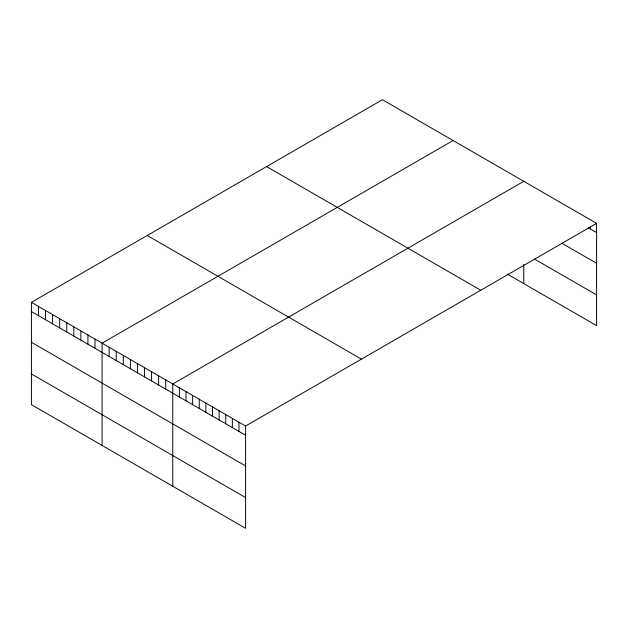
<?xml version="1.0" encoding="UTF-8"?>
<svg xmlns="http://www.w3.org/2000/svg" width="628" height="628" viewBox="0 0 628 628"><rect width="100%" height="100%" fill="white"/><g stroke="black" fill="none" stroke-linecap="round" stroke-linejoin="round"><path stroke-width="0.94" d="M31.4 302.366L245.587 426.02L245.587 528.289L31.4 404.636L31.4 302.366L382.413 99.711L596.6 223.364L596.6 325.634L507.283 274.067M453.094 140.515L102.081 343.171L102.081 445.44M523.776 181.319L172.763 383.983L172.763 486.245M245.587 426.02L596.6 223.364M588.326 227.799L596.6 232.58M561.84 243.224L596.6 263.289M534.538 259.097L596.6 294.925M266.578 166.585L480.765 290.246M147.235 235.484L361.422 359.145M31.4 311.574L245.587 435.235M31.4 342.284L245.587 465.945M31.4 373.927L245.587 497.58M589.982 226.912L589.982 228.757M523.776 264.396L523.776 283.589M238.962 422.204L238.962 431.412M232.344 418.381L232.344 427.59M225.727 414.559L225.727 423.767M219.101 410.736L219.101 419.951M212.484 406.913L212.484 416.129M205.866 403.09L205.866 412.306M199.241 399.267L199.241 408.483M192.623 395.444L192.623 404.66M186.006 391.621L186.006 400.837M179.38 387.798L179.38 397.014M165.698 379.901L165.698 389.109M158.625 375.819L158.625 385.035M151.56 371.737L151.56 380.953M144.487 367.655L144.487 376.871M137.422 363.573L137.422 372.789M130.357 359.499L130.357 368.707M123.284 355.417L123.284 364.625M116.219 351.335L116.219 360.55M109.146 347.253L109.146 356.469M95.016 339.089L95.016 348.305M87.944 335.007L87.944 344.223M80.879 330.932L80.879 340.141M73.806 326.85L73.806 336.059M66.741 322.768L66.741 331.984M59.676 318.686L59.676 327.902M52.603 314.604L52.603 323.82M45.538 310.522L45.538 319.738M38.465 306.448L38.465 315.656"/></g></svg>
